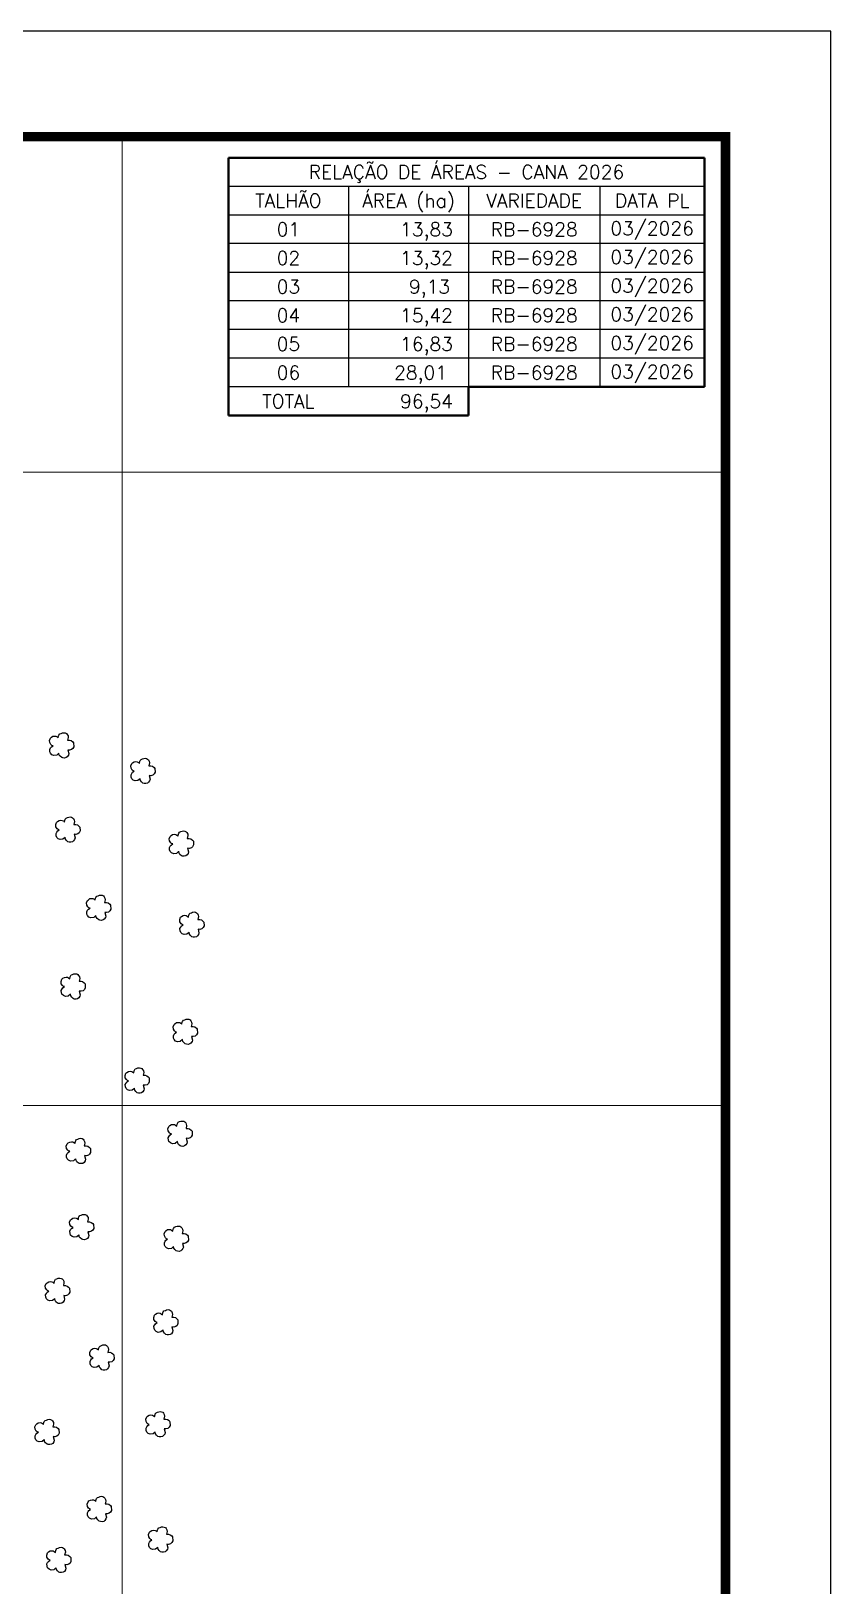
# Model space of a CAD drawing. Extents: x 749772 to 751872, y 7810048 to 7813018.
# Drawn here: x 751113 to 751872, y 7811545 to 7813018 of the extents above; entities that cross this region are included whole.
import ezdxf
from ezdxf.enums import TextEntityAlignment as Align

# ---------------------------------------------------------------- set-up
doc = ezdxf.new("R2010")
doc.units = 0
doc.header["$MEASUREMENT"] = 0
doc.linetypes.add('CONTINUO', pattern=[0])
doc.linetypes.add('LIN0', pattern=[0])
doc.layers.add('MALHA', color=8, linetype='Continuous', lineweight=9)
for name, color, linetype in [('MARGEM', 7, 'CONTINUO'), ('QUADRO_DE_AREAS_CANA_2026', 7, 'Continuous'), ('SIMBOLO ARVORE', 118, 'Continuous')]:
    doc.layers.add(name, color=color, linetype=linetype)
doc.styles.add('Simplex', font='simplex.shx')

msp = doc.modelspace()

# ---------------------------------------------------------------- linework, layer by layer
at = {"layer": 'MALHA', "color": 8}
for p, q in [((751200, 7810382.4), (751200, 7812918)), ((751034.4, 7812600), (751772, 7812600)), ((751070.2, 7812000), (751772, 7812000))]:
    msp.add_line(p, q, dxfattribs=at)
at = {"layer": 'MARGEM', "color": 174, "linetype": 'LIN0', "flags": 128}
msp.add_lwpolyline([(751872, 7810048), (751872, 7813018), (749772, 7813018), (749772, 7810048)], close=True, dxfattribs=at)
at = {"layer": 'MARGEM', "color": 174, "linetype": 'LIN0', "const_width": 9.09, "flags": 128}
msp.add_lwpolyline([(751772, 7810382.4), (751772, 7812918), (749872, 7812918), (749872, 7810382.4)], close=True, dxfattribs=at)
at = {"layer": 'QUADRO_DE_AREAS_CANA_2026', "color": 174, "linetype": 'ByBlock', "lineweight": 40}
for p, q in [((751300.6, 7812843.7), (751300.6, 7812898)), ((751300.6, 7812898), (751752, 7812898)), ((751752, 7812843.7), (751752, 7812898)), ((751300.6, 7812843.7), (751300.6, 7812653.7)), ((751752, 7812843.7), (751752, 7812680.9)), ((751528.3, 7812680.9), (751528.3, 7812653.7)), ((751752, 7812680.9), (751528.3, 7812680.9)), ((751528.3, 7812653.7), (751300.6, 7812653.7))]:
    msp.add_line(p, q, dxfattribs=at)
at = {"layer": 'QUADRO_DE_AREAS_CANA_2026', "linetype": 'Continuous'}
for p, q in [((751752, 7812870.9), (751300.6, 7812870.9)), ((751414.4, 7812870.9), (751414.4, 7812680.9)), ((751528.3, 7812870.9), (751528.3, 7812680.9)), ((751652.8, 7812870.9), (751652.8, 7812680.9)), ((751752, 7812843.7), (751300.6, 7812843.7)), ((751752, 7812816.6), (751300.6, 7812816.6)), ((751752, 7812789.4), (751300.6, 7812789.4)), ((751752, 7812762.3), (751300.6, 7812762.3)), ((751752, 7812735.2), (751300.6, 7812735.2)), ((751752, 7812708), (751300.6, 7812708)), ((751528.3, 7812680.9), (751300.6, 7812680.9))]:
    msp.add_line(p, q, dxfattribs=at)
at = {"layer": 'SIMBOLO ARVORE', "linetype": 'CONTINUO'}
for points in [[(751139.9, 7812333.7, 0), (751137.8, 7812332, 0), (751135.2, 7812331.7, 0), (751133.3, 7812332.4, 0), (751132, 7812333.7, 0), (751131.4, 7812335.2, 0), (751131.3, 7812337.4, 0), (751132, 7812338.8, 0), (751132.7, 7812339.9, 0), (751134.3, 7812340.9, 0), (751133.3, 7812341.2, 0), (751132.3, 7812342, 0), (751131.2, 7812343.8, 0), (751131, 7812345.9, 0), (751131.8, 7812348.1, 0), (751132.7, 7812348.9, 0), (751134.2, 7812349.8, 0), (751135.8, 7812350, 0), (751137.1, 7812349.8, 0), (751138.2, 7812349.4, 0), (751139.3, 7812348.3, 0), (751139.6, 7812350.3, 0), (751139.9, 7812351, 0), (751140.8, 7812352.1, 0), (751142, 7812352.6, 0), (751143.2, 7812353.1, 0), (751144.6, 7812353.2, 0), (751145.9, 7812353, 0), (751147, 7812352.5, 0), (751147.8, 7812351.6, 0), (751148.5, 7812350.3, 0), (751148.7, 7812348.8, 0), (751148.1, 7812346.1, 0), (751150, 7812346.1, 0), (751151.5, 7812345.7, 0), (751153, 7812344.6, 0), (751153.8, 7812343.6, 0), (751154, 7812339.9, 0), (751153.1, 7812338.3, 0), (751151.9, 7812337.2, 0), (751150, 7812336.7, 0), (751148.4, 7812336.8, 0), (751149.3, 7812333.4, 0), (751148.9, 7812331.9, 0), (751147.8, 7812330.5, 0), (751146.7, 7812329.6, 0), (751145.2, 7812329.2, 0), (751143.6, 7812329.3, 0), (751142.5, 7812329.6, 0), (751141.1, 7812330.9, 0), (751140.2, 7812332.1, 0), (751139.9, 7812333.9, 0)], [(751216.9, 7812309.5, 0), (751214.8, 7812307.8, 0), (751212.2, 7812307.5, 0), (751210.3, 7812308.2, 0), (751209, 7812309.5, 0), (751208.4, 7812311, 0), (751208.3, 7812313.2, 0), (751209, 7812314.6, 0), (751209.8, 7812315.7, 0), (751211.3, 7812316.7, 0), (751210.3, 7812317, 0), (751209.4, 7812317.8, 0), (751208.3, 7812319.6, 0), (751208.1, 7812321.7, 0), (751208.9, 7812323.9, 0), (751209.7, 7812324.6, 0), (751211.3, 7812325.6, 0), (751212.9, 7812325.8, 0), (751214.2, 7812325.6, 0), (751215.2, 7812325.1, 0), (751216.3, 7812324.1, 0), (751216.7, 7812326.1, 0), (751217, 7812326.8, 0), (751217.8, 7812327.9, 0), (751219.1, 7812328.4, 0), (751220.3, 7812328.9, 0), (751221.7, 7812329, 0), (751223, 7812328.8, 0), (751224, 7812328.3, 0), (751224.8, 7812327.4, 0), (751225.5, 7812326.1, 0), (751225.8, 7812324.6, 0), (751225.1, 7812321.9, 0), (751227, 7812321.9, 0), (751228.6, 7812321.5, 0), (751230.1, 7812320.4, 0), (751230.9, 7812319.4, 0), (751231.1, 7812315.7, 0), (751230.2, 7812314.1, 0), (751229, 7812313, 0), (751227.1, 7812312.5, 0), (751225.4, 7812312.6, 0), (751226.3, 7812309.1, 0), (751225.9, 7812307.7, 0), (751224.9, 7812306.3, 0), (751223.8, 7812305.4, 0), (751222.2, 7812305, 0), (751220.7, 7812305.1, 0), (751219.5, 7812305.4, 0), (751218.2, 7812306.7, 0), (751217.3, 7812307.9, 0), (751217, 7812309.7, 0)], [(751145.8, 7812253.9, 0), (751143.7, 7812252.2, 0), (751141.1, 7812251.9, 0), (751139.2, 7812252.6, 0), (751137.9, 7812253.9, 0), (751137.3, 7812255.4, 0), (751137.2, 7812257.6, 0), (751137.9, 7812259, 0), (751138.7, 7812260.1, 0), (751140.2, 7812261.1, 0), (751139.2, 7812261.4, 0), (751138.3, 7812262.2, 0), (751137.1, 7812264, 0), (751136.9, 7812266.1, 0), (751137.7, 7812268.3, 0), (751138.6, 7812269.1, 0), (751140.1, 7812270, 0), (751141.8, 7812270.2, 0), (751143.1, 7812270, 0), (751144.1, 7812269.6, 0), (751145.2, 7812268.5, 0), (751145.6, 7812270.5, 0), (751145.9, 7812271.2, 0), (751146.7, 7812272.3, 0), (751147.9, 7812272.8, 0), (751149.2, 7812273.3, 0), (751150.5, 7812273.4, 0), (751151.8, 7812273.2, 0), (751152.9, 7812272.7, 0), (751153.7, 7812271.8, 0), (751154.4, 7812270.5, 0), (751154.6, 7812269, 0), (751154, 7812266.3, 0), (751155.9, 7812266.3, 0), (751157.5, 7812265.9, 0), (751158.9, 7812264.8, 0), (751159.8, 7812263.8, 0), (751160, 7812260.1, 0), (751159.1, 7812258.5, 0), (751157.9, 7812257.4, 0), (751156, 7812256.9, 0), (751154.3, 7812257, 0), (751155.2, 7812253.6, 0), (751154.8, 7812252.1, 0), (751153.8, 7812250.7, 0), (751152.7, 7812249.8, 0), (751151.1, 7812249.4, 0), (751149.6, 7812249.5, 0), (751148.4, 7812249.8, 0), (751147.1, 7812251.1, 0), (751146.2, 7812252.3, 0), (751145.9, 7812254.1, 0)], [(751253.4, 7812240.7, 0), (751251.3, 7812238.9, 0), (751248.7, 7812238.6, 0), (751246.8, 7812239.4, 0), (751245.5, 7812240.7, 0), (751244.9, 7812242.2, 0), (751244.8, 7812244.4, 0), (751245.5, 7812245.8, 0), (751246.3, 7812246.8, 0), (751247.8, 7812247.9, 0), (751246.8, 7812248.2, 0), (751245.9, 7812248.9, 0), (751244.7, 7812250.7, 0), (751244.5, 7812252.8, 0), (751245.3, 7812255, 0), (751246.2, 7812255.8, 0), (751247.7, 7812256.7, 0), (751249.4, 7812257, 0), (751250.7, 7812256.8, 0), (751251.7, 7812256.3, 0), (751252.8, 7812255.3, 0), (751253.2, 7812257.2, 0), (751253.5, 7812258, 0), (751254.3, 7812259, 0), (751255.5, 7812259.5, 0), (751256.8, 7812260, 0), (751258.1, 7812260.2, 0), (751259.4, 7812260, 0), (751260.5, 7812259.4, 0), (751261.3, 7812258.6, 0), (751262, 7812257.2, 0), (751262.2, 7812255.7, 0), (751261.6, 7812253, 0), (751263.5, 7812253.1, 0), (751265.1, 7812252.7, 0), (751266.5, 7812251.5, 0), (751267.4, 7812250.6, 0), (751267.6, 7812246.9, 0), (751266.7, 7812245.2, 0), (751265.5, 7812244.1, 0), (751263.6, 7812243.6, 0), (751261.9, 7812243.8, 0), (751262.8, 7812240.3, 0), (751262.4, 7812238.8, 0), (751261.4, 7812237.4, 0), (751260.3, 7812236.5, 0), (751258.7, 7812236.1, 0), (751257.2, 7812236.2, 0), (751256, 7812236.6, 0), (751254.7, 7812237.9, 0), (751253.8, 7812239.1, 0), (751253.5, 7812240.9, 0)], [(751175, 7812179.9, 0), (751172.9, 7812178.2, 0), (751170.3, 7812177.8, 0), (751168.4, 7812178.6, 0), (751167.1, 7812179.9, 0), (751166.5, 7812181.4, 0), (751166.4, 7812183.6, 0), (751167.1, 7812185, 0), (751167.8, 7812186, 0), (751169.4, 7812187.1, 0), (751168.4, 7812187.4, 0), (751167.4, 7812188.2, 0), (751166.3, 7812189.9, 0), (751166.1, 7812192, 0), (751166.9, 7812194.2, 0), (751167.8, 7812195, 0), (751169.3, 7812196, 0), (751170.9, 7812196.2, 0), (751172.2, 7812196, 0), (751173.3, 7812195.5, 0), (751174.4, 7812194.5, 0), (751174.7, 7812196.4, 0), (751175, 7812197.2, 0), (751175.9, 7812198.3, 0), (751177.1, 7812198.7, 0), (751178.3, 7812199.3, 0), (751179.7, 7812199.4, 0), (751181, 7812199.2, 0), (751182.1, 7812198.6, 0), (751182.9, 7812197.8, 0), (751183.5, 7812196.4, 0), (751183.8, 7812194.9, 0), (751183.2, 7812192.2, 0), (751185.1, 7812192.3, 0), (751186.6, 7812191.9, 0), (751188.1, 7812190.7, 0), (751188.9, 7812189.8, 0), (751189.1, 7812186.1, 0), (751188.2, 7812184.4, 0), (751187, 7812183.3, 0), (751185.1, 7812182.8, 0), (751183.5, 7812183, 0), (751184.4, 7812179.5, 0), (751183.9, 7812178, 0), (751182.9, 7812176.6, 0), (751181.8, 7812175.8, 0), (751180.3, 7812175.4, 0), (751178.7, 7812175.5, 0), (751177.6, 7812175.8, 0), (751176.2, 7812177.1, 0), (751175.3, 7812178.3, 0), (751175, 7812180.1, 0)], [(751263.3, 7812163.9, 0), (751261.2, 7812162.2, 0), (751258.6, 7812161.9, 0), (751256.7, 7812162.6, 0), (751255.4, 7812163.9, 0), (751254.8, 7812165.4, 0), (751254.7, 7812167.6, 0), (751255.4, 7812169, 0), (751256.2, 7812170.1, 0), (751257.7, 7812171.1, 0), (751256.7, 7812171.4, 0), (751255.8, 7812172.2, 0), (751254.6, 7812174, 0), (751254.4, 7812176.1, 0), (751255.3, 7812178.3, 0), (751256.1, 7812179, 0), (751257.7, 7812180, 0), (751259.3, 7812180.2, 0), (751260.6, 7812180, 0), (751261.6, 7812179.5, 0), (751262.7, 7812178.5, 0), (751263.1, 7812180.5, 0), (751263.4, 7812181.2, 0), (751264.2, 7812182.3, 0), (751265.5, 7812182.7, 0), (751266.7, 7812183.3, 0), (751268.1, 7812183.4, 0), (751269.4, 7812183.2, 0), (751270.4, 7812182.7, 0), (751271.2, 7812181.8, 0), (751271.9, 7812180.5, 0), (751272.2, 7812179, 0), (751271.5, 7812176.3, 0), (751273.4, 7812176.3, 0), (751275, 7812175.9, 0), (751276.4, 7812174.8, 0), (751277.3, 7812173.8, 0), (751277.5, 7812170.1, 0), (751276.6, 7812168.5, 0), (751275.4, 7812167.4, 0), (751273.5, 7812166.8, 0), (751271.8, 7812167, 0), (751272.7, 7812163.5, 0), (751272.3, 7812162.1, 0), (751271.3, 7812160.7, 0), (751270.2, 7812159.8, 0), (751268.6, 7812159.4, 0), (751267.1, 7812159.5, 0), (751265.9, 7812159.8, 0), (751264.6, 7812161.1, 0), (751263.7, 7812162.3, 0), (751263.4, 7812164.1, 0)], [(751150.8, 7812105.4, 0), (751148.7, 7812103.6, 0), (751146.1, 7812103.3, 0), (751144.2, 7812104.1, 0), (751142.8, 7812105.4, 0), (751142.3, 7812106.9, 0), (751142.1, 7812109.1, 0), (751142.9, 7812110.5, 0), (751143.6, 7812111.5, 0), (751145.1, 7812112.6, 0), (751144.2, 7812112.9, 0), (751143.2, 7812113.6, 0), (751142.1, 7812115.4, 0), (751141.9, 7812117.5, 0), (751142.7, 7812119.7, 0), (751143.6, 7812120.5, 0), (751145.1, 7812121.4, 0), (751146.7, 7812121.7, 0), (751148, 7812121.5, 0), (751149.1, 7812121, 0), (751150.2, 7812120, 0), (751150.5, 7812121.9, 0), (751150.8, 7812122.7, 0), (751151.6, 7812123.7, 0), (751152.9, 7812124.2, 0), (751154.1, 7812124.7, 0), (751155.5, 7812124.9, 0), (751156.8, 7812124.7, 0), (751157.9, 7812124.1, 0), (751158.6, 7812123.3, 0), (751159.3, 7812121.9, 0), (751159.6, 7812120.4, 0), (751159, 7812117.7, 0), (751160.9, 7812117.7, 0), (751162.4, 7812117.4, 0), (751163.9, 7812116.2, 0), (751164.7, 7812115.3, 0), (751164.9, 7812111.6, 0), (751164, 7812109.9, 0), (751162.8, 7812108.8, 0), (751160.9, 7812108.3, 0), (751159.2, 7812108.4, 0), (751160.1, 7812105, 0), (751159.7, 7812103.5, 0), (751158.7, 7812102.1, 0), (751157.6, 7812101.2, 0), (751156.1, 7812100.8, 0), (751154.5, 7812100.9, 0), (751153.3, 7812101.3, 0), (751152, 7812102.6, 0), (751151.1, 7812103.8, 0), (751150.8, 7812105.6, 0)], [(751257.1, 7812062.4, 0), (751255, 7812060.7, 0), (751252.4, 7812060.4, 0), (751250.5, 7812061.1, 0), (751249.2, 7812062.4, 0), (751248.6, 7812063.9, 0), (751248.5, 7812066.1, 0), (751249.2, 7812067.5, 0), (751250, 7812068.5, 0), (751251.5, 7812069.6, 0), (751250.5, 7812069.9, 0), (751249.6, 7812070.7, 0), (751248.5, 7812072.4, 0), (751248.3, 7812074.5, 0), (751249.1, 7812076.7, 0), (751249.9, 7812077.5, 0), (751251.5, 7812078.5, 0), (751253.1, 7812078.7, 0), (751254.4, 7812078.5, 0), (751255.4, 7812078, 0), (751256.5, 7812077, 0), (751256.9, 7812078.9, 0), (751257.2, 7812079.7, 0), (751258, 7812080.8, 0), (751259.3, 7812081.2, 0), (751260.5, 7812081.8, 0), (751261.9, 7812081.9, 0), (751263.2, 7812081.7, 0), (751264.2, 7812081.2, 0), (751265, 7812080.3, 0), (751265.7, 7812079, 0), (751266, 7812077.4, 0), (751265.3, 7812074.7, 0), (751267.2, 7812074.8, 0), (751268.8, 7812074.4, 0), (751270.3, 7812073.2, 0), (751271.1, 7812072.3, 0), (751271.3, 7812068.6, 0), (751270.4, 7812066.9, 0), (751269.2, 7812065.8, 0), (751267.3, 7812065.3, 0), (751265.6, 7812065.5, 0), (751266.5, 7812062, 0), (751266.1, 7812060.5, 0), (751265.1, 7812059.1, 0), (751264, 7812058.3, 0), (751262.4, 7812057.9, 0), (751260.9, 7812058, 0), (751259.7, 7812058.3, 0), (751258.4, 7812059.6, 0), (751257.5, 7812060.8, 0), (751257.2, 7812062.6, 0)], [(751211.5, 7812016.2, 0), (751209.4, 7812014.5, 0), (751206.8, 7812014.2, 0), (751204.9, 7812014.9, 0), (751203.5, 7812016.2, 0), (751203, 7812017.7, 0), (751202.8, 7812019.9, 0), (751203.6, 7812021.3, 0), (751204.3, 7812022.4, 0), (751205.8, 7812023.4, 0), (751204.9, 7812023.7, 0), (751203.9, 7812024.5, 0), (751202.8, 7812026.3, 0), (751202.6, 7812028.4, 0), (751203.4, 7812030.6, 0), (751204.2, 7812031.4, 0), (751205.8, 7812032.3, 0), (751207.4, 7812032.5, 0), (751208.7, 7812032.3, 0), (751209.8, 7812031.9, 0), (751210.9, 7812030.8, 0), (751211.2, 7812032.8, 0), (751211.5, 7812033.5, 0), (751212.3, 7812034.6, 0), (751213.6, 7812035.1, 0), (751214.8, 7812035.6, 0), (751216.2, 7812035.7, 0), (751217.5, 7812035.5, 0), (751218.6, 7812035, 0), (751219.3, 7812034.1, 0), (751220, 7812032.8, 0), (751220.3, 7812031.3, 0), (751219.7, 7812028.6, 0), (751221.6, 7812028.6, 0), (751223.1, 7812028.2, 0), (751224.6, 7812027.1, 0), (751225.4, 7812026.1, 0), (751225.6, 7812022.4, 0), (751224.7, 7812020.8, 0), (751223.5, 7812019.7, 0), (751221.6, 7812019.2, 0), (751219.9, 7812019.3, 0), (751220.8, 7812015.9, 0), (751220.4, 7812014.4, 0), (751219.4, 7812013, 0), (751218.3, 7812012.1, 0), (751216.8, 7812011.7, 0), (751215.2, 7812011.8, 0), (751214, 7812012.1, 0), (751212.7, 7812013.4, 0), (751211.8, 7812014.6, 0), (751211.5, 7812016.4, 0)], [(751252.2, 7811965.8, 0), (751250.1, 7811964.1, 0), (751247.5, 7811963.8, 0), (751245.6, 7811964.5, 0), (751244.2, 7811965.8, 0), (751243.7, 7811967.3, 0), (751243.5, 7811969.5, 0), (751244.3, 7811970.9, 0), (751245, 7811972, 0), (751246.5, 7811973, 0), (751245.6, 7811973.3, 0), (751244.6, 7811974.1, 0), (751243.5, 7811975.9, 0), (751243.3, 7811978, 0), (751244.1, 7811980.2, 0), (751245, 7811981, 0), (751246.5, 7811981.9, 0), (751248.1, 7811982.1, 0), (751249.4, 7811981.9, 0), (751250.5, 7811981.5, 0), (751251.6, 7811980.5, 0), (751251.9, 7811982.4, 0), (751252.2, 7811983.1, 0), (751253.1, 7811984.2, 0), (751254.3, 7811984.7, 0), (751255.5, 7811985.2, 0), (751256.9, 7811985.3, 0), (751258.2, 7811985.1, 0), (751259.3, 7811984.6, 0), (751260.1, 7811983.7, 0), (751260.7, 7811982.4, 0), (751261, 7811980.9, 0), (751260.4, 7811978.2, 0), (751262.3, 7811978.2, 0), (751263.8, 7811977.8, 0), (751265.3, 7811976.7, 0), (751266.1, 7811975.7, 0), (751266.3, 7811972, 0), (751265.4, 7811970.4, 0), (751264.2, 7811969.3, 0), (751262.3, 7811968.8, 0), (751260.7, 7811968.9, 0), (751261.5, 7811965.5, 0), (751261.1, 7811964, 0), (751260.1, 7811962.6, 0), (751259, 7811961.7, 0), (751257.5, 7811961.3, 0), (751255.9, 7811961.4, 0), (751254.8, 7811961.7, 0), (751253.4, 7811963, 0), (751252.5, 7811964.2, 0), (751252.2, 7811966, 0)], [(751155.7, 7811949.4, 0), (751153.6, 7811947.6, 0), (751151, 7811947.3, 0), (751149.1, 7811948.1, 0), (751147.8, 7811949.4, 0), (751147.2, 7811950.9, 0), (751147.1, 7811953.1, 0), (751147.8, 7811954.5, 0), (751148.6, 7811955.5, 0), (751150.1, 7811956.6, 0), (751149.1, 7811956.9, 0), (751148.2, 7811957.7, 0), (751147, 7811959.4, 0), (751146.8, 7811961.5, 0), (751147.7, 7811963.7, 0), (751148.5, 7811964.5, 0), (751150.1, 7811965.4, 0), (751151.7, 7811965.7, 0), (751153, 7811965.5, 0), (751154, 7811965, 0), (751155.1, 7811964, 0), (751155.5, 7811965.9, 0), (751155.8, 7811966.7, 0), (751156.6, 7811967.8, 0), (751157.9, 7811968.2, 0), (751159.1, 7811968.8, 0), (751160.5, 7811968.9, 0), (751161.8, 7811968.7, 0), (751162.8, 7811968.1, 0), (751163.6, 7811967.3, 0), (751164.3, 7811965.9, 0), (751164.6, 7811964.4, 0), (751163.9, 7811961.7, 0), (751165.8, 7811961.8, 0), (751167.4, 7811961.4, 0), (751168.8, 7811960.2, 0), (751169.7, 7811959.3, 0), (751169.9, 7811955.6, 0), (751169, 7811953.9, 0), (751167.8, 7811952.8, 0), (751165.9, 7811952.3, 0), (751164.2, 7811952.5, 0), (751165.1, 7811949, 0), (751164.7, 7811947.5, 0), (751163.7, 7811946.1, 0), (751162.6, 7811945.2, 0), (751161, 7811944.9, 0), (751159.5, 7811944.9, 0), (751158.3, 7811945.3, 0), (751157, 7811946.6, 0), (751156.1, 7811947.8, 0), (751155.8, 7811949.6, 0)], [(751158.9, 7811877.3, 0), (751156.8, 7811875.6, 0), (751154.2, 7811875.3, 0), (751152.3, 7811876, 0), (751151, 7811877.3, 0), (751150.4, 7811878.8, 0), (751150.3, 7811881, 0), (751151, 7811882.4, 0), (751151.7, 7811883.5, 0), (751153.3, 7811884.5, 0), (751152.3, 7811884.8, 0), (751151.3, 7811885.6, 0), (751150.2, 7811887.4, 0), (751150, 7811889.5, 0), (751150.8, 7811891.7, 0), (751151.7, 7811892.4, 0), (751153.2, 7811893.4, 0), (751154.9, 7811893.6, 0), (751156.2, 7811893.4, 0), (751157.2, 7811892.9, 0), (751158.3, 7811891.9, 0), (751158.6, 7811893.9, 0), (751158.9, 7811894.6, 0), (751159.8, 7811895.7, 0), (751161, 7811896.2, 0), (751162.3, 7811896.7, 0), (751163.6, 7811896.8, 0), (751164.9, 7811896.6, 0), (751166, 7811896.1, 0), (751166.8, 7811895.2, 0), (751167.5, 7811893.9, 0), (751167.7, 7811892.4, 0), (751167.1, 7811889.7, 0), (751169, 7811889.7, 0), (751170.5, 7811889.3, 0), (751172, 7811888.2, 0), (751172.8, 7811887.2, 0), (751173.1, 7811883.5, 0), (751172.1, 7811881.9, 0), (751170.9, 7811880.8, 0), (751169, 7811880.3, 0), (751167.4, 7811880.4, 0), (751168.3, 7811876.9, 0), (751167.9, 7811875.5, 0), (751166.9, 7811874.1, 0), (751165.8, 7811873.2, 0), (751164.2, 7811872.8, 0), (751162.6, 7811872.9, 0), (751161.5, 7811873.2, 0), (751160.1, 7811874.5, 0), (751159.2, 7811875.7, 0), (751159, 7811877.5, 0)], [(751248.6, 7811866.3, 0), (751246.5, 7811864.6, 0), (751243.8, 7811864.3, 0), (751242, 7811865, 0), (751240.6, 7811866.3, 0), (751240.1, 7811867.8, 0), (751239.9, 7811870, 0), (751240.6, 7811871.4, 0), (751241.4, 7811872.5, 0), (751242.9, 7811873.5, 0), (751242, 7811873.8, 0), (751241, 7811874.6, 0), (751239.9, 7811876.4, 0), (751239.7, 7811878.5, 0), (751240.5, 7811880.7, 0), (751241.3, 7811881.4, 0), (751242.9, 7811882.4, 0), (751244.5, 7811882.6, 0), (751245.8, 7811882.4, 0), (751246.8, 7811881.9, 0), (751248, 7811880.9, 0), (751248.3, 7811882.9, 0), (751248.6, 7811883.6, 0), (751249.4, 7811884.7, 0), (751250.7, 7811885.2, 0), (751251.9, 7811885.7, 0), (751253.3, 7811885.8, 0), (751254.6, 7811885.6, 0), (751255.6, 7811885.1, 0), (751256.4, 7811884.2, 0), (751257.1, 7811882.9, 0), (751257.4, 7811881.4, 0), (751256.8, 7811878.7, 0), (751258.7, 7811878.7, 0), (751260.2, 7811878.3, 0), (751261.7, 7811877.2, 0), (751262.5, 7811876.2, 0), (751262.7, 7811872.5, 0), (751261.8, 7811870.9, 0), (751260.6, 7811869.8, 0), (751258.7, 7811869.3, 0), (751257, 7811869.4, 0), (751257.9, 7811865.9, 0), (751257.5, 7811864.5, 0), (751256.5, 7811863.1, 0), (751255.4, 7811862.2, 0), (751253.9, 7811861.8, 0), (751252.3, 7811861.9, 0), (751251.1, 7811862.2, 0), (751249.8, 7811863.5, 0), (751248.9, 7811864.7, 0), (751248.6, 7811866.5, 0)], [(751135.9, 7811816.9, 0), (751133.8, 7811815.2, 0), (751131.2, 7811814.9, 0), (751129.3, 7811815.6, 0), (751128, 7811816.9, 0), (751127.4, 7811818.4, 0), (751127.3, 7811820.6, 0), (751128, 7811822, 0), (751128.8, 7811823.1, 0), (751130.3, 7811824.1, 0), (751129.3, 7811824.4, 0), (751128.4, 7811825.2, 0), (751127.2, 7811827, 0), (751127, 7811829.1, 0), (751127.8, 7811831.2, 0), (751128.7, 7811832, 0), (751130.2, 7811833, 0), (751131.9, 7811833.2, 0), (751133.2, 7811833, 0), (751134.2, 7811832.5, 0), (751135.3, 7811831.5, 0), (751135.7, 7811833.5, 0), (751135.9, 7811834.2, 0), (751136.8, 7811835.3, 0), (751138, 7811835.7, 0), (751139.3, 7811836.3, 0), (751140.6, 7811836.4, 0), (751141.9, 7811836.2, 0), (751143, 7811835.7, 0), (751143.8, 7811834.8, 0), (751144.5, 7811833.5, 0), (751144.7, 7811832, 0), (751144.1, 7811829.3, 0), (751146, 7811829.3, 0), (751147.6, 7811828.9, 0), (751149, 7811827.8, 0), (751149.8, 7811826.8, 0), (751150.1, 7811823.1, 0), (751149.2, 7811821.5, 0), (751147.9, 7811820.4, 0), (751146, 7811819.8, 0), (751144.4, 7811820, 0), (751145.3, 7811816.5, 0), (751144.9, 7811815.1, 0), (751143.9, 7811813.6, 0), (751142.8, 7811812.8, 0), (751141.2, 7811812.4, 0), (751139.6, 7811812.5, 0), (751138.5, 7811812.8, 0), (751137.1, 7811814.1, 0), (751136.2, 7811815.3, 0), (751136, 7811817.1, 0)], [(751238.6, 7811787.1, 0), (751236.6, 7811785.4, 0), (751233.9, 7811785, 0), (751232.1, 7811785.8, 0), (751230.7, 7811787.1, 0), (751230.2, 7811788.6, 0), (751230, 7811790.8, 0), (751230.7, 7811792.2, 0), (751231.5, 7811793.2, 0), (751233, 7811794.3, 0), (751232, 7811794.6, 0), (751231.1, 7811795.4, 0), (751230, 7811797.1, 0), (751229.8, 7811799.2, 0), (751230.6, 7811801.4, 0), (751231.4, 7811802.2, 0), (751233, 7811803.2, 0), (751234.6, 7811803.4, 0), (751235.9, 7811803.2, 0), (751236.9, 7811802.7, 0), (751238.1, 7811801.7, 0), (751238.4, 7811803.6, 0), (751238.7, 7811804.4, 0), (751239.5, 7811805.5, 0), (751240.8, 7811805.9, 0), (751242, 7811806.5, 0), (751243.4, 7811806.6, 0), (751244.7, 7811806.4, 0), (751245.7, 7811805.8, 0), (751246.5, 7811805, 0), (751247.2, 7811803.6, 0), (751247.5, 7811802.1, 0), (751246.9, 7811799.4, 0), (751248.7, 7811799.5, 0), (751250.3, 7811799.1, 0), (751251.8, 7811797.9, 0), (751252.6, 7811797, 0), (751252.8, 7811793.3, 0), (751251.9, 7811791.6, 0), (751250.7, 7811790.5, 0), (751248.8, 7811790, 0), (751247.1, 7811790.2, 0), (751248, 7811786.7, 0), (751247.6, 7811785.2, 0), (751246.6, 7811783.8, 0), (751245.5, 7811783, 0), (751243.9, 7811782.6, 0), (751242.4, 7811782.7, 0), (751241.2, 7811783, 0), (751239.9, 7811784.3, 0), (751239, 7811785.5, 0), (751238.7, 7811787.3, 0)], [(751178, 7811753.8, 0), (751175.9, 7811752, 0), (751173.3, 7811751.7, 0), (751171.4, 7811752.5, 0), (751170.1, 7811753.8, 0), (751169.5, 7811755.3, 0), (751169.4, 7811757.5, 0), (751170.1, 7811758.9, 0), (751170.9, 7811759.9, 0), (751172.4, 7811761, 0), (751171.4, 7811761.3, 0), (751170.5, 7811762, 0), (751169.3, 7811763.8, 0), (751169.1, 7811765.9, 0), (751170, 7811768.1, 0), (751170.8, 7811768.9, 0), (751172.4, 7811769.8, 0), (751174, 7811770.1, 0), (751175.3, 7811769.9, 0), (751176.3, 7811769.4, 0), (751177.4, 7811768.4, 0), (751177.8, 7811770.3, 0), (751178.1, 7811771.1, 0), (751178.9, 7811772.1, 0), (751180.2, 7811772.6, 0), (751181.4, 7811773.1, 0), (751182.8, 7811773.3, 0), (751184.1, 7811773.1, 0), (751185.1, 7811772.5, 0), (751185.9, 7811771.7, 0), (751186.6, 7811770.3, 0), (751186.9, 7811768.8, 0), (751186.2, 7811766.1, 0), (751188.1, 7811766.2, 0), (751189.7, 7811765.8, 0), (751191.1, 7811764.6, 0), (751192, 7811763.7, 0), (751192.2, 7811760, 0), (751191.3, 7811758.3, 0), (751190.1, 7811757.2, 0), (751188.2, 7811756.7, 0), (751186.5, 7811756.9, 0), (751187.4, 7811753.4, 0), (751187, 7811751.9, 0), (751186, 7811750.5, 0), (751184.9, 7811749.6, 0), (751183.3, 7811749.2, 0), (751181.8, 7811749.3, 0), (751180.6, 7811749.7, 0), (751179.3, 7811751, 0), (751178.4, 7811752.2, 0), (751178.1, 7811754, 0)], [(751231.2, 7811690.5, 0), (751229.1, 7811688.8, 0), (751226.5, 7811688.5, 0), (751224.6, 7811689.2, 0), (751223.3, 7811690.5, 0), (751222.7, 7811692, 0), (751222.6, 7811694.2, 0), (751223.3, 7811695.6, 0), (751224.1, 7811696.7, 0), (751225.6, 7811697.7, 0), (751224.6, 7811698, 0), (751223.7, 7811698.8, 0), (751222.5, 7811700.6, 0), (751222.3, 7811702.7, 0), (751223.1, 7811704.9, 0), (751224, 7811705.6, 0), (751225.5, 7811706.6, 0), (751227.2, 7811706.8, 0), (751228.5, 7811706.6, 0), (751229.5, 7811706.1, 0), (751230.6, 7811705.1, 0), (751231, 7811707.1, 0), (751231.3, 7811707.8, 0), (751232.1, 7811708.9, 0), (751233.3, 7811709.4, 0), (751234.6, 7811709.9, 0), (751235.9, 7811710, 0), (751237.2, 7811709.8, 0), (751238.3, 7811709.3, 0), (751239.1, 7811708.4, 0), (751239.8, 7811707.1, 0), (751240, 7811705.6, 0), (751239.4, 7811702.9, 0), (751241.3, 7811702.9, 0), (751242.9, 7811702.5, 0), (751244.3, 7811701.4, 0), (751245.2, 7811700.4, 0), (751245.4, 7811696.7, 0), (751244.5, 7811695.1, 0), (751243.3, 7811694, 0), (751241.4, 7811693.5, 0), (751239.7, 7811693.6, 0), (751240.6, 7811690.1, 0), (751240.2, 7811688.7, 0), (751239.2, 7811687.3, 0), (751238.1, 7811686.4, 0), (751236.5, 7811686, 0), (751235, 7811686.1, 0), (751233.8, 7811686.4, 0), (751232.5, 7811687.7, 0), (751231.6, 7811688.9, 0), (751231.3, 7811690.7, 0)], [(751126, 7811683.2, 0), (751123.9, 7811681.5, 0), (751121.3, 7811681.2, 0), (751119.4, 7811681.9, 0), (751118.1, 7811683.2, 0), (751117.5, 7811684.7, 0), (751117.4, 7811686.9, 0), (751118.1, 7811688.3, 0), (751118.8, 7811689.4, 0), (751120.4, 7811690.4, 0), (751119.4, 7811690.7, 0), (751118.4, 7811691.5, 0), (751117.3, 7811693.2, 0), (751117.1, 7811695.4, 0), (751117.9, 7811697.5, 0), (751118.8, 7811698.3, 0), (751120.3, 7811699.3, 0), (751122, 7811699.5, 0), (751123.3, 7811699.3, 0), (751124.3, 7811698.8, 0), (751125.4, 7811697.8, 0), (751125.7, 7811699.7, 0), (751126, 7811700.5, 0), (751126.9, 7811701.6, 0), (751128.1, 7811702, 0), (751129.3, 7811702.6, 0), (751130.7, 7811702.7, 0), (751132, 7811702.5, 0), (751133.1, 7811702, 0), (751133.9, 7811701.1, 0), (751134.6, 7811699.8, 0), (751134.8, 7811698.2, 0), (751134.2, 7811695.6, 0), (751136.1, 7811695.6, 0), (751137.6, 7811695.2, 0), (751139.1, 7811694, 0), (751139.9, 7811693.1, 0), (751140.2, 7811689.4, 0), (751139.2, 7811687.8, 0), (751138, 7811686.6, 0), (751136.1, 7811686.1, 0), (751134.5, 7811686.3, 0), (751135.4, 7811682.8, 0), (751135, 7811681.4, 0), (751134, 7811679.9, 0), (751132.9, 7811679.1, 0), (751131.3, 7811678.7, 0), (751129.7, 7811678.8, 0), (751128.6, 7811679.1, 0), (751127.2, 7811680.4, 0), (751126.3, 7811681.6, 0), (751126.1, 7811683.4, 0)], [(751175.5, 7811610.2, 0), (751173.5, 7811608.4, 0), (751170.8, 7811608.1, 0), (751168.9, 7811608.9, 0), (751167.6, 7811610.2, 0), (751167.1, 7811611.7, 0), (751166.9, 7811613.9, 0), (751167.6, 7811615.3, 0), (751168.4, 7811616.3, 0), (751169.9, 7811617.3, 0), (751168.9, 7811617.7, 0), (751168, 7811618.4, 0), (751166.9, 7811620.2, 0), (751166.7, 7811622.3, 0), (751167.5, 7811624.5, 0), (751168.3, 7811625.3, 0), (751169.9, 7811626.2, 0), (751171.5, 7811626.4, 0), (751172.8, 7811626.3, 0), (751173.8, 7811625.8, 0), (751175, 7811624.8, 0), (751175.3, 7811626.7, 0), (751175.6, 7811627.5, 0), (751176.4, 7811628.5, 0), (751177.7, 7811629, 0), (751178.9, 7811629.5, 0), (751180.3, 7811629.7, 0), (751181.6, 7811629.5, 0), (751182.6, 7811628.9, 0), (751183.4, 7811628.1, 0), (751184.1, 7811626.7, 0), (751184.4, 7811625.2, 0), (751183.8, 7811622.5, 0), (751185.6, 7811622.5, 0), (751187.2, 7811622.2, 0), (751188.7, 7811621, 0), (751189.5, 7811620.1, 0), (751189.7, 7811616.4, 0), (751188.8, 7811614.7, 0), (751187.6, 7811613.6, 0), (751185.7, 7811613.1, 0), (751184, 7811613.2, 0), (751184.9, 7811609.8, 0), (751184.5, 7811608.3, 0), (751183.5, 7811606.9, 0), (751182.4, 7811606, 0), (751180.8, 7811605.6, 0), (751179.3, 7811605.7, 0), (751178.1, 7811606.1, 0), (751176.8, 7811607.4, 0), (751175.9, 7811608.6, 0), (751175.6, 7811610.3, 0)], [(751233.7, 7811581.3, 0), (751231.6, 7811579.6, 0), (751229, 7811579.3, 0), (751227.1, 7811580, 0), (751225.8, 7811581.3, 0), (751225.2, 7811582.8, 0), (751225.1, 7811585, 0), (751225.8, 7811586.4, 0), (751226.6, 7811587.5, 0), (751228.1, 7811588.5, 0), (751227.1, 7811588.8, 0), (751226.2, 7811589.6, 0), (751225.1, 7811591.4, 0), (751224.9, 7811593.5, 0), (751225.7, 7811595.7, 0), (751226.5, 7811596.4, 0), (751228.1, 7811597.4, 0), (751229.7, 7811597.6, 0), (751231, 7811597.4, 0), (751232, 7811596.9, 0), (751233.1, 7811595.9, 0), (751233.5, 7811597.9, 0), (751233.8, 7811598.6, 0), (751234.6, 7811599.7, 0), (751235.9, 7811600.1, 0), (751237.1, 7811600.7, 0), (751238.5, 7811600.8, 0), (751239.8, 7811600.6, 0), (751240.8, 7811600.1, 0), (751241.6, 7811599.2, 0), (751242.3, 7811597.9, 0), (751242.6, 7811596.4, 0), (751241.9, 7811593.7, 0), (751243.8, 7811593.7, 0), (751245.4, 7811593.3, 0), (751246.9, 7811592.2, 0), (751247.7, 7811591.2, 0), (751247.9, 7811587.5, 0), (751247, 7811585.9, 0), (751245.8, 7811584.8, 0), (751243.9, 7811584.2, 0), (751242.2, 7811584.4, 0), (751243.1, 7811580.9, 0), (751242.7, 7811579.5, 0), (751241.7, 7811578.1, 0), (751240.6, 7811577.2, 0), (751239, 7811576.8, 0), (751237.5, 7811576.9, 0), (751236.3, 7811577.2, 0), (751235, 7811578.5, 0), (751234.1, 7811579.7, 0), (751233.8, 7811581.5, 0)], [(751137.1, 7811561.9, 0), (751135.1, 7811560.1, 0), (751132.4, 7811559.8, 0), (751130.5, 7811560.6, 0), (751129.2, 7811561.9, 0), (751128.7, 7811563.4, 0), (751128.5, 7811565.6, 0), (751129.2, 7811567, 0), (751130, 7811568, 0), (751131.5, 7811569.1, 0), (751130.5, 7811569.4, 0), (751129.6, 7811570.2, 0), (751128.5, 7811571.9, 0), (751128.3, 7811574, 0), (751129.1, 7811576.2, 0), (751129.9, 7811577, 0), (751131.5, 7811577.9, 0), (751133.1, 7811578.2, 0), (751134.4, 7811578, 0), (751135.4, 7811577.5, 0), (751136.6, 7811576.5, 0), (751136.9, 7811578.4, 0), (751137.2, 7811579.2, 0), (751138, 7811580.3, 0), (751139.3, 7811580.7, 0), (751140.5, 7811581.3, 0), (751141.9, 7811581.4, 0), (751143.2, 7811581.2, 0), (751144.2, 7811580.6, 0), (751145, 7811579.8, 0), (751145.7, 7811578.4, 0), (751146, 7811576.9, 0), (751145.3, 7811574.2, 0), (751147.2, 7811574.3, 0), (751148.8, 7811573.9, 0), (751150.3, 7811572.7, 0), (751151.1, 7811571.8, 0), (751151.3, 7811568.1, 0), (751150.4, 7811566.4, 0), (751149.2, 7811565.3, 0), (751147.3, 7811564.8, 0), (751145.6, 7811565, 0), (751146.5, 7811561.5, 0), (751146.1, 7811560, 0), (751145.1, 7811558.6, 0), (751144, 7811557.7, 0), (751142.4, 7811557.4, 0), (751140.9, 7811557.4, 0), (751139.7, 7811557.8, 0), (751138.4, 7811559.1, 0), (751137.5, 7811560.3, 0), (751137.2, 7811562.1, 0)]]:
    msp.add_polyline3d(points, dxfattribs=at)

# ---------------------------------------------------------------- texts
at = {"layer": 'QUADRO_DE_AREAS_CANA_2026', "linetype": 'Continuous', "style": 'Simplex'}
for s, p in [('RELAÇÃO DE ÁREAS - CANA 2026', (751526.3, 7812884.4)), ('ÁREA (ha)', (751471.4, 7812857.3)), ('TALHÃO', (751357.5, 7812857.3)), ('VARIEDADE', (751590.6, 7812857.3)), ('DATA PL', (751702.4, 7812857.3)), ('03/2026', (751702.4, 7812831)), ('01', (751357.5, 7812830.1)), ('RB-6928', (751590.6, 7812830.1)), ('02', (751357.5, 7812803)), ('RB-6928', (751590.6, 7812803)), ('03/2026', (751702.4, 7812803.9)), ('03', (751357.5, 7812775.9)), ('RB-6928', (751590.6, 7812775.9)), ('03/2026', (751702.4, 7812776.7)), ('04', (751357.5, 7812748.7)), ('RB-6928', (751590.6, 7812748.7)), ('03/2026', (751702.4, 7812749.6)), ('05', (751357.5, 7812721.6)), ('RB-6928', (751590.6, 7812721.6)), ('03/2026', (751702.4, 7812722.5)), ('06', (751357.5, 7812694.4)), ('RB-6928', (751590.6, 7812694.4)), ('03/2026', (751702.4, 7812695.3)), ('TOTAL', (751357.5, 7812667.3))]:
    msp.add_text(s, height=13, dxfattribs=at).set_placement(p, align=Align.MIDDLE_CENTER)
for s, p in [('13,83', (751513.5, 7812823.6)), ('13,32', (751513.5, 7812796.4)), ('9,13', (751510.8, 7812769.3)), ('15,42', (751513.5, 7812742.2)), ('16,83', (751513.5, 7812715)), ('28,01', (751507.9, 7812687.9)), ('96,54', (751513.5, 7812660.7))]:
    msp.add_text(s, height=13, dxfattribs=at).set_placement(p, align=Align.RIGHT)

doc.saveas('drawing.dxf')
